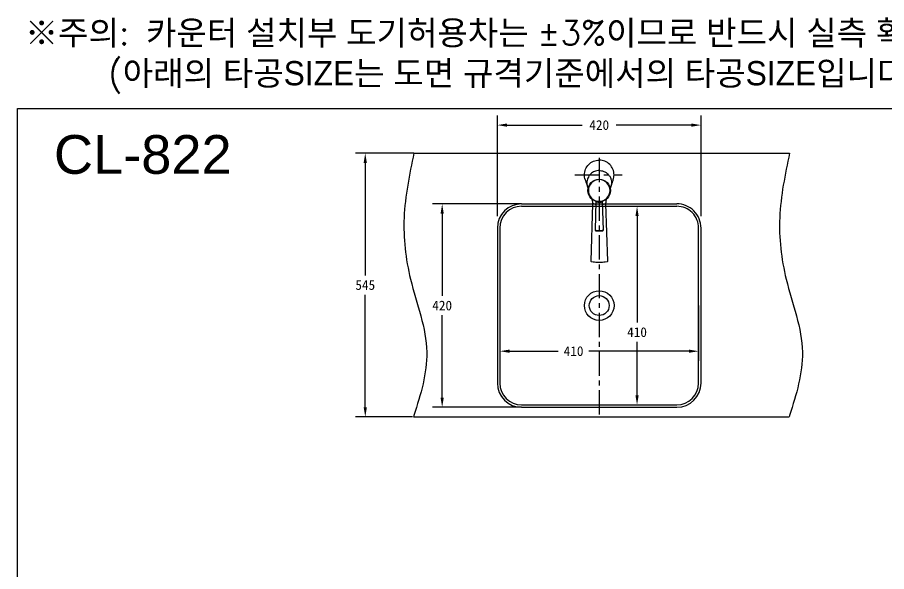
# Model space of a CAD drawing. Extents: x 0 to 3100, y 0 to 2288.
# Drawn here: x 0 to 1793, y 1144 to 2288 of the extents above; entities that cross this region are included whole.
import ezdxf

# ---------------------------------------------------------------- set-up
doc = ezdxf.new("R2010")
doc.units = 0
doc.header["$LTSCALE"] = 20
doc.header["$MEASUREMENT"] = 0
doc.linetypes.add('CENTER', pattern=[2, 1.25, -0.25, 0.25, -0.25])
doc.layers.get('0').update_dxf_attribs({"linetype": 'CONTINUOUS'})
doc.layers.get('DEFPOINTS').update_dxf_attribs({"linetype": 'CONTINUOUS'})
for name, color, linetype in [('1', 1, 'CONTINUOUS'), ('3', 3, 'CONTINUOUS'), ('5', 5, 'CONTINUOUS'), ('CENTER', 2, 'CENTER')]:
    doc.layers.add(name, color=color, linetype=linetype)
doc.styles.add('GHS', font='romans', dxfattribs={"bigfont": 'ghs'})
doc.dimstyles.new('Standard$0', dxfattribs={"dimtxt": 0.18, "dimasz": 0.18, "dimexe": 0.18, "dimexo": 0.0625, "dimgap": 0.09, "dimtad": 0, "dimtih": 1, "dimtoh": 1, "dimdec": 4, "dimzin": 0, "dimdsep": 46, "dimtxsty": 'Standard', "dimcen": 0.09, "dimadec": 0, "dimazin": 0, "dimtfac": 1, "dimtdec": 4, "dimtofl": 0, "dimtmove": 0, "dimatfit": 3, "dimfxl": 0, "dimtolj": 1, "dimtzin": 0, "dimarcsym": 0})

# ---------------------------------------------------------------- blocks, each defined once
blk = doc.blocks.new('*D51')
at = {"layer": '3', "color": 3, "lineweight": -2}
for p, q in [((990, 1877.9), (990, 2085.8)), ((1410, 1877.9), (1410, 2085.8)), ((1010, 2065.8), (1165, 2065.8)), ((1390, 2065.8), (1235, 2065.8))]:
    blk.add_line(p, q, dxfattribs=at)
at = {"layer": '3', "color": 3}
for points in [[(1010, 2069.2), (1010, 2062.5), (990, 2065.8)], [(1390, 2069.2), (1390, 2062.5), (1410, 2065.8)]]:
    blk.add_solid(points, dxfattribs=at)
at = {"layer": 'DEFPOINTS', "color": 0}
for p in [(1410, 2065.8), (990, 1877.9), (1410, 1877.9)]:
    blk.add_point(p, dxfattribs=at)
at = {"layer": '3', "color": 2, "insert": (1200, 2065.8), "char_height": 20, "attachment_point": 5}
blk.add_mtext('\\A1;420', dxfattribs=at)
blk = doc.blocks.new('*D52')
at = {"layer": '3', "color": 3, "lineweight": -2}
for p, q in [((1040, 1903.3), (856.1, 1903.3)), ((876.1, 1883.3), (876.1, 1713.3)), ((876.1, 1503.3), (876.1, 1673.3)), ((1040, 1483.3), (856.1, 1483.3))]:
    blk.add_line(p, q, dxfattribs=at)
at = {"layer": '3', "color": 3}
for points in [[(872.8, 1883.3), (879.4, 1883.3), (876.1, 1903.3)], [(872.8, 1503.3), (879.4, 1503.3), (876.1, 1483.3)]]:
    blk.add_solid(points, dxfattribs=at)
at = {"layer": 'DEFPOINTS', "color": 0}
for p in [(1040, 1903.3), (876.1, 1483.3), (1040, 1483.3)]:
    blk.add_point(p, dxfattribs=at)
at = {"layer": '3', "color": 2, "insert": (876.1, 1693.3), "char_height": 20, "attachment_point": 5}
blk.add_mtext('\\A1;420', dxfattribs=at)
blk = doc.blocks.new('*D53')
at = {"layer": '3', "color": 3, "lineweight": -2}
for p, q in [((1200, 1898.3), (1298, 1898.3)), ((1278, 1878.3), (1278, 1658.3)), ((1278, 1508.3), (1278, 1618.3)), ((1200, 1488.3), (1298, 1488.3))]:
    blk.add_line(p, q, dxfattribs=at)
at = {"layer": '3', "color": 3}
for points in [[(1274.7, 1878.3), (1281.4, 1878.3), (1278, 1898.3)], [(1274.7, 1508.3), (1281.4, 1508.3), (1278, 1488.3)]]:
    blk.add_solid(points, dxfattribs=at)
at = {"layer": 'DEFPOINTS', "color": 0}
for p in [(1200, 1898.3), (1200, 1488.3), (1278, 1488.3)]:
    blk.add_point(p, dxfattribs=at)
at = {"layer": '3', "color": 2, "insert": (1278, 1638.3), "char_height": 20, "attachment_point": 5}
blk.add_mtext('\\A1;410', dxfattribs=at)
blk = doc.blocks.new('*D54')
at = {"layer": '3', "color": 3, "lineweight": -2}
for p, q in [((995, 1693.3), (995, 1579.1)), ((1405, 1693.3), (1405, 1579.1)), ((1015, 1599.1), (1115.5, 1599.1)), ((1385, 1599.1), (1178.8, 1599.1))]:
    blk.add_line(p, q, dxfattribs=at)
at = {"layer": '3', "color": 3}
for points in [[(1015, 1602.5), (1015, 1595.8), (995, 1599.1)], [(1385, 1602.5), (1385, 1595.8), (1405, 1599.1)]]:
    blk.add_solid(points, dxfattribs=at)
at = {"layer": 'DEFPOINTS', "color": 0}
for p in [(995, 1693.3), (1405, 1693.3), (1405, 1599.1)]:
    blk.add_point(p, dxfattribs=at)
at = {"layer": '3', "color": 2, "insert": (1147.1, 1599.1), "char_height": 20, "attachment_point": 5}
blk.add_mtext('\\A1;410', dxfattribs=at)
blk = doc.blocks.new('*D90')
at = {"layer": '3', "color": 3, "lineweight": -2}
for p, q in [((817.9, 2007.9), (697.5, 2007.9)), ((717.5, 1987.9), (717.5, 1755.6)), ((717.5, 1483.4), (717.5, 1715.6)), ((814.8, 1463.4), (697.5, 1463.4))]:
    blk.add_line(p, q, dxfattribs=at)
at = {"layer": '3', "color": 3}
for points in [[(714.1, 1987.9), (720.8, 1987.9), (717.5, 2007.9)], [(714.1, 1483.4), (720.8, 1483.4), (717.5, 1463.4)]]:
    blk.add_solid(points, dxfattribs=at)
at = {"layer": 'DEFPOINTS', "color": 0}
for p in [(817.9, 2007.9), (717.5, 1463.4), (814.8, 1463.4)]:
    blk.add_point(p, dxfattribs=at)
at = {"layer": '3', "color": 2, "insert": (717.5, 1735.6), "char_height": 20, "attachment_point": 5}
blk.add_mtext('\\A1;545', dxfattribs=at)

msp = doc.modelspace()

# ---------------------------------------------------------------- linework, layer by layer
for p, q in [((1040, 1903.29283), (1360, 1903.29283)), ((1040, 1898.29283), (1360, 1898.29283)), ((990, 1853.29283), (990, 1533.29283)), ((995, 1853.29283), (995, 1533.29283)), ((1404.99988, 1533.29281), (1405, 1853.29281)), ((1409.99988, 1533.29281), (1410, 1853.29281)), ((1040, 1488.29283), (1359.99988, 1488.29283)), ((1040, 1483.29283), (1359.99988, 1483.29283)), ((1363.19614, 1483.29283), (1363.31044, 1483.29283))]:
    msp.add_line(p, q)
at = {"color": 2}
for radius in [30.5, 20.5]:
    msp.add_circle((1200, 1693.29283), radius, dxfattribs=at)
for centre, radius, start, end in [((1040, 1853.29283), 50, 90, 180), ((1360, 1853.29283), 50, 359.99997788, 90), ((1040, 1853.29283), 45, 90, 180), ((1360, 1853.29283), 45, 359.99997788, 90), ((1040, 1533.29283), 50, 180, 270), ((1040, 1533.29283), 45, 180, 270), ((1359.99988, 1533.29283), 50, 270, 359.99997788), ((1359.99988, 1533.29283), 45, 270, 359.99997788)]:
    msp.add_arc(centre, radius, start, end)
at = {"layer": '1', "color": 7, "linetype": 'Continuous'}
for p, q in [((1186.12472, 1903.40619), (1182.55977, 1784.87159)), ((1192.9269, 1908.64756), (1191.45641, 1849.18737)), ((1208.5436, 1849.18684), (1207.07272, 1908.66252)), ((1217.44023, 1784.87159), (1213.87528, 1903.40619))]:
    msp.add_line(p, q, dxfattribs=at)
msp.add_circle((1200, 1930.8769), 23.27387, dxfattribs=at)
at = {"layer": '1', "color": 7, "linetype": 'Continuous', "extrusion": (-1.26892e-17, -1.23723e-16, -1)}
msp.add_circle((-1200, 1930.8769), 22.35241, dxfattribs=at)
at = {"layer": '1', "color": 7, "linetype": 'Continuous', "extrusion": (0, 0, -1)}
for start_param, end_param in [(4.7123889804, 6.2877014312), (3.1370765296, 4.7123889804)]:
    msp.add_ellipse((1200, 1784.86025), major_axis=(-17.4404, 0), ratio=0.14708, start_param=start_param, end_param=end_param, dxfattribs=at)
at = {"layer": '1', "color": 5}
for points in [[(817.94808, 2007.85283), (808.66302, 1963.743), (790.52588, 1877.5802), (806.55039, 1738.26396), (860.97366, 1604.26141), (831.56943, 1510.01294), (817.94808, 1466.35283), (817.68809, 1465.51949), (817.4281, 1464.68616), (817.16811, 1463.85283), (817.11611, 1463.68616), (817.06412, 1463.51949), (817.01212, 1463.35283)], [(1592.68876, 2007.85283), (1583.40371, 1963.743), (1565.26657, 1877.5802), (1581.29108, 1738.26396), (1635.71435, 1604.26141), (1606.31012, 1510.01294), (1592.68876, 1466.35283), (1592.42878, 1465.51949), (1592.16879, 1464.68616), (1591.9088, 1463.85283), (1591.8568, 1463.68616), (1591.8048, 1463.51949), (1591.75281, 1463.35283)]]:
    msp.add_open_spline(points, degree=3, knots=[0, 0, 0, 0, 134.2959113418, 262.3295507129, 416.7957286515, 550.1072215496, 550.1072215496, 550.1072215496, 552.6517161535, 552.6517161535, 552.6517161535, 553.1606150742, 553.1606150742, 553.1606150742, 553.1606150742], dxfattribs=at)
at = {"layer": '1', "color": 7, "linetype": 'Continuous'}
for points, knots in [([(1170.9955, 1953.44728), (1169.98645, 1956.51754), (1169.45997, 1959.76528), (1169.45536, 1966.97945), (1170.24309, 1970.97605), (1173.30293, 1978.38173), (1175.54122, 1981.74608), (1181.23727, 1987.45046), (1184.6013, 1989.69448), (1191.99152, 1992.76084), (1195.96495, 1993.55935), (1200, 1993.55935)], [0, 0, 0, 0, 0.1683700448, 0.1683700448, 0.3762775336, 0.3762775336, 0.5841850224, 0.5841850224, 0.7920925112, 0.7920925112, 1, 1, 1, 1]), ([(1229.00449, 1953.44728), (1230.01355, 1956.51754), (1230.54003, 1959.76528), (1230.54464, 1966.97945), (1229.7569, 1970.97605), (1226.69707, 1978.38173), (1224.45877, 1981.74608), (1218.76272, 1987.45046), (1215.39869, 1989.69448), (1208.00848, 1992.76084), (1204.03505, 1993.55935), (1200, 1993.55935)], [0, 0, 0, 0, 0.1683700448, 0.1683700448, 0.3762775336, 0.3762775336, 0.5841850224, 0.5841850224, 0.7920925112, 0.7920925112, 1, 1, 1, 1]), ([(1200, 1972.16096), (1198.33434, 1972.16094), (1195.00304, 1971.83277), (1190.19821, 1970.37478), (1185.77023, 1968.00742), (1181.88924, 1964.82155), (1178.70443, 1960.93968), (1176.33794, 1956.51121), (1174.88081, 1951.70613), (1174.38869, 1946.70921), (1174.81901, 1942.33972), (1175.50917, 1939.72026), (1175.83437, 1938.73439)], [0, 0, 0, 0, 0.1039148877, 0.207829893, 0.3117448984, 0.4156599037, 0.519574909, 0.6234899143, 0.7274049197, 0.831319925, 0.9352349303, 1, 1, 1, 1]), ([(1200, 1972.16095), (1201.4987, 1972.08362), (1204.68207, 1971.91936), (1209.55916, 1970.48477), (1214.49693, 1967.89892), (1219.035, 1963.97184), (1222.65561, 1958.86598), (1224.93456, 1952.96093), (1225.76187, 1946.22176), (1225.05582, 1941.57734), (1224.29013, 1939.12186)], [0, 0, 0, 0, 0.094437786, 0.2005935521, 0.317702508, 0.4437684518, 0.5755080381, 0.7086946999, 0.8388722125, 1, 1, 1, 1]), ([(1170.98798, 1953.46567), (1171.17409, 1952.89993), (1171.55103, 1951.75413), (1172.11111, 1950.05164), (1172.65945, 1948.38481), (1173.18336, 1946.79227), (1173.68338, 1945.27234), (1174.16008, 1943.82331), (1174.61401, 1942.44348), (1175.04575, 1941.13112), (1175.44772, 1939.90921), (1175.70613, 1939.12372), (1175.82774, 1938.75408)], [0, 0, 0, 0, 0.1165972969, 0.2358768861, 0.3496882331, 0.458170823, 0.5614641392, 0.6597076643, 0.7530408792, 0.8416032634, 0.9255342948, 1, 1, 1, 1]), ([(1175.829, 1938.75068), (1175.98921, 1938.26487), (1176.31035, 1937.31422), (1176.7669, 1936.02224), (1177.05322, 1935.2342), (1177.1667, 1934.92491)], [0, 0, 0, 0, 0.396041779, 0.7631879061, 1, 1, 1, 1]), ([(1222.85677, 1934.9895), (1222.97787, 1935.32002), (1223.26631, 1936.1156), (1223.71391, 1937.38558), (1224.01981, 1938.29206), (1224.171, 1938.75068)], [0, 0, 0, 0, 0.2546671215, 0.6155493547, 1, 1, 1, 1]), ([(1224.17226, 1938.75408), (1224.29387, 1939.12372), (1224.55228, 1939.90921), (1224.95425, 1941.13112), (1225.38599, 1942.44348), (1225.83992, 1943.82331), (1226.31662, 1945.27234), (1226.81664, 1946.79227), (1227.34055, 1948.38481), (1227.88889, 1950.05164), (1228.44897, 1951.75413), (1228.82591, 1952.89993), (1229.01202, 1953.46567)], [0, 0, 0, 0, 0.0744657052, 0.1583967366, 0.2469591208, 0.3402923357, 0.4385358608, 0.541829177, 0.6503117669, 0.7641231139, 0.8834027031, 1, 1, 1, 1]), ([(1184.62242, 1913.44692), (1184.77799, 1912.89297), (1185.13426, 1911.56381), (1185.64385, 1909.30374), (1186.07575, 1906.5097), (1186.1473, 1904.4931), (1186.12486, 1903.40855)], [0, 0, 0, 0, 0.1694244541, 0.4049955177, 0.6817739856, 1, 1, 1, 1]), ([(1192.21696, 1902.13172), (1191.93408, 1902.20395), (1190.94348, 1902.46727), (1189.45271, 1902.90769), (1187.97388, 1903.35092), (1186.64238, 1903.68389), (1186.19343, 1903.63743), (1186.13557, 1903.46909)], [0, 0, 0, 0, 0.0796284056, 0.2863010565, 0.4802660384, 0.6679219231, 1, 1, 1, 1]), ([(1207.07213, 1908.6744), (1207.07802, 1908.39083), (1206.48842, 1907.79092), (1204.38493, 1906.55577), (1202.70146, 1905.92219), (1198.90354, 1905.65241), (1196.95775, 1906.06708), (1194.19799, 1907.26184), (1193.26884, 1908.01358), (1192.95258, 1908.53922), (1192.92866, 1908.60964), (1192.93188, 1908.66603)], [0, 0, 0, 0, 0.2216298059, 0.2216298059, 0.4653464907, 0.4653464907, 0.7090631755, 0.7090631755, 0.9527798602, 0.9527798602, 1, 1, 1, 1]), ([(1207.96679, 1902.17918), (1208.1881, 1902.23659), (1208.77589, 1902.39373), (1209.64848, 1902.6421), (1210.54288, 1902.90729), (1211.3225, 1903.14012), (1211.99517, 1903.33467), (1212.56577, 1903.48556), (1213.03687, 1903.58782), (1213.4084, 1903.63621), (1213.65404, 1903.6263), (1213.80007, 1903.57144), (1213.84954, 1903.51205), (1213.86346, 1903.474), (1213.86446, 1903.47103)], [0, 0, 0, 0, 0.0565339337, 0.1551970107, 0.2538600876, 0.3525231646, 0.4511862415, 0.5498493184, 0.6485123954, 0.7471754723, 0.8458385492, 0.9198358569, 0.9938331646, 1, 1, 1, 1]), ([(1213.87514, 1903.40855), (1213.8527, 1904.4931), (1213.92425, 1906.5097), (1214.35615, 1909.30374), (1214.87141, 1911.58898), (1215.23538, 1912.94281), (1215.39853, 1913.52139)], [0, 0, 0, 0, 0.3158276968, 0.5905202175, 0.8243158944, 1, 1, 1, 1]), ([(1191.45638, 1849.18601), (1191.45638, 1849.18566), (1191.45638, 1849.18531), (1191.45724, 1849.00103), (1192.36996, 1848.81665), (1195.50665, 1848.55435), (1197.72829, 1848.47589), (1200, 1848.47589)], [0, 0, 0, 0, 0.0009363363, 0.0009363363, 0.5004681682, 0.5004681682, 1, 1, 1, 1]), ([(1191.47756, 1849.18643), (1191.46719, 1849.09539), (1191.46693, 1848.87115), (1191.62378, 1848.54663), (1191.85287, 1848.29691), (1192.10039, 1848.1321), (1192.40063, 1847.9978), (1192.81395, 1847.87571), (1193.40734, 1847.75771), (1194.17619, 1847.65029), (1195.07708, 1847.55918), (1196.10592, 1847.4846), (1197.21742, 1847.42897), (1198.3896, 1847.39264), (1199.32955, 1847.37976), (1199.86646, 1847.37831), (1200, 1847.37831)], [0, 0, 0, 0, 0.0255289286, 0.0665186558, 0.1050793134, 0.147590505, 0.2022329841, 0.2876192952, 0.3879431802, 0.483246075, 0.5833898733, 0.6810669572, 0.7774904014, 0.8732123486, 0.968553814, 1, 1, 1, 1]), ([(1200, 1848.47589), (1202.27171, 1848.47589), (1204.49428, 1848.5543), (1207.63464, 1848.81716), (1208.5455, 1848.99993), (1208.54362, 1849.1863), (1208.54361, 1849.18677), (1208.54359, 1849.18724)], [0, 0, 0, 0, 0.4993757051, 0.4993757051, 0.9987514103, 0.9987514103, 1, 1, 1, 1]), ([(1200, 1847.37831), (1200.21229, 1847.37831), (1200.82613, 1847.38095), (1201.83766, 1847.39809), (1202.99434, 1847.4379), (1204.08176, 1847.49647), (1205.07524, 1847.57276), (1205.95551, 1847.6664), (1206.70957, 1847.77672), (1207.34791, 1847.91571), (1207.77258, 1848.05466), (1208.14996, 1848.29164), (1208.40469, 1848.58784), (1208.54642, 1848.91809), (1208.53236, 1849.12112), (1208.52213, 1849.18449)], [0, 0, 0, 0, 0.0499149549, 0.1450976615, 0.2405338778, 0.3363582255, 0.4328172509, 0.5302677672, 0.6293876081, 0.731922272, 0.844773037, 0.897852397, 0.9396832262, 0.9818177008, 1, 1, 1, 1])]:
    msp.add_open_spline(points, degree=3, knots=knots, dxfattribs=at)
at = {"layer": '5', "color": 5}
for p, q in [((817.94808, 2007.85283), (1592.68876, 2007.85283)), ((817.01212, 1463.35283), (1591.75281, 1463.35283))]:
    msp.add_line(p, q, dxfattribs=at)
at = {"layer": '5', "color": 212}
msp.add_lwpolyline([(0, 2100), (3100, 2100), (3100, 0), (0, 0)], close=True, dxfattribs=at)
at = {"layer": 'CENTER', "color": 1, "linetype": 'CENTER', "ltscale": 2}
for p, q in [((1200, 1998.35283), (1200, 1458.35283)), ((1149.68226, 1962.85283), (1247.04635, 1962.85283))]:
    msp.add_line(p, q, dxfattribs=at)

# ---------------------------------------------------------------- texts
at = {"insert": (75.39195, 2045.27793), "char_height": 80, "width": 460, "attachment_point": 1, "style": 'GHS'}
msp.add_mtext('{\\fArial|b0|i0|c0|p34;CL-822}', dxfattribs=at)
at = {"layer": '3', "insert": (15.87483, 2281.34278), "char_height": 50, "attachment_point": 1, "style": 'GHS'}
msp.add_mtext_dynamic_manual_height_columns('{\\fGulim|b0|i0|c129|p50;※주의}: {\\fGulim|b0|i0|c129|p50;카운터 설치부 도기허용차는 }±3%{\\fGulim|b0|i0|c129|p50;이므로 반드시 실측 확인 후 시공하십시오}.\\P     ({\\fGulim|b0|i0|c129|p50;아래의 타공SIZE는 도면 규격기준에서의 타공SIZE입니다.)}', width=3042.4010348, gutter_width=13.505, heights=[0], dxfattribs=at)

# ---------------------------------------------------------------- dimensions: what is measured, and where the dimension line sits
at = {"layer": '3'}
dim = msp.add_linear_dim(base=(1410, 2065.83803), p1=(990, 1877.85283), p2=(1410, 1877.85281), dimstyle='Standard$0', override={"dimtxt": 20, "dimasz": 20, "dimexe": 20, "dimexo": 0, "dimgap": 10, "dimzin": 8, "dimclrd": 3, "dimclre": 3, "dimclrt": 2}, dxfattribs=at)
dim.commit()
dim.dimension.update_dxf_attribs({"geometry": '*D51', "text_midpoint": (1200, 2065.83803)})
for base, p1, p2, override, picture, middle in [((717.4667651754, 1463.35282783), (817.9480775509, 2007.85282783), (814.7805184128, 1463.35282783), {"dimtxt": 20, "dimasz": 20, "dimexe": 20, "dimexo": 0, "dimgap": 10, "dimdec": 0, "dimzin": 8, "dimclrd": 3, "dimclre": 3, "dimclrt": 2}, '*D90', (717.4667651754, 1735.60282783)), ((876.10728, 1483.29283), (1040, 1903.29283), (1040, 1483.29283), {"dimtxt": 20, "dimasz": 20, "dimexe": 20, "dimexo": 0, "dimgap": 10, "dimzin": 8, "dimclrd": 3, "dimclre": 3, "dimclrt": 2}, '*D52', (876.10728, 1693.29283))]:
    dim = msp.add_linear_dim(base=base, p1=p1, p2=p2, angle=90, dimstyle='Standard$0', override=override, dxfattribs=at)
    dim.commit()
    dim.dimension.update_dxf_attribs({"geometry": picture, "text_midpoint": middle})
dim = msp.add_linear_dim(base=(1278.03641, 1488.29283), p1=(1200, 1898.29283), p2=(1200, 1488.29283), angle=90, dimstyle='Standard$0', override={"dimtxt": 20, "dimasz": 20, "dimexe": 20, "dimexo": 0, "dimgap": 10, "dimzin": 8, "dimclrd": 3, "dimclre": 3, "dimclrt": 2}, dxfattribs=at)
dim.commit()
dim.dimension.update_dxf_attribs({"geometry": '*D53', "text_midpoint": (1278.03641, 1638.33722), "dimtype": 160})
dim = msp.add_linear_dim(base=(1404.99994, 1599.12167), p1=(995, 1693.29283), p2=(1404.99994, 1693.29281), dimstyle='Standard$0', override={"dimtxt": 20, "dimasz": 20, "dimexe": 20, "dimexo": 0, "dimgap": 10, "dimdec": 0, "dimzin": 8, "dimclrd": 3, "dimclre": 3, "dimclrt": 2}, dxfattribs=at)
dim.commit()
dim.dimension.update_dxf_attribs({"geometry": '*D54', "text_midpoint": (1147.1202, 1599.12167), "dimtype": 160})

doc.saveas('drawing.dxf')
